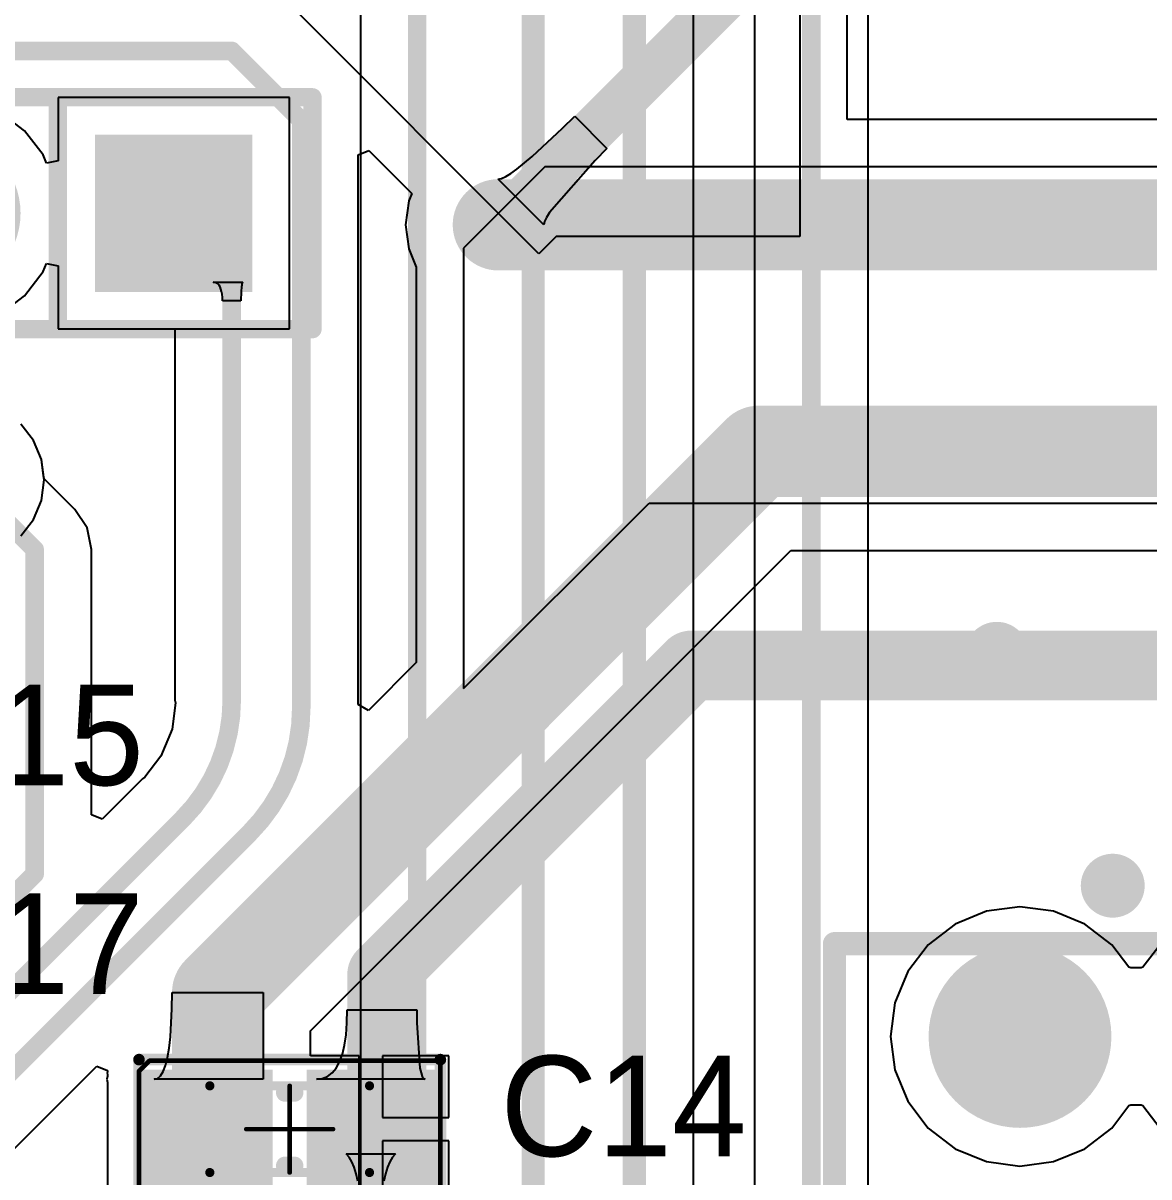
# Model space of a CAD drawing. Header units: millimetres. Extents: x -0.28 to 4.38, y -0.01 to 4.88.
# Drawn here: x 0.97 to 1.4556, y 2.8694 to 3.367 of the extents above; entities that cross this region are included whole.
import ezdxf

# ---------------------------------------------------------------- set-up
doc = ezdxf.new("R2010")
doc.units = ezdxf.units.MM
doc.header["$MEASUREMENT"] = 0
for name, color, linetype in [('BottomLayer', 5, 'Continuous'), ('BottomOverlay', 54, 'Continuous'), ('BottomSolder', 6, 'Continuous'), ('Mechanical13', 56, 'Continuous'), ('Mechanical15', 56, 'Continuous'), ('MultiLayer', 9, 'Continuous'), ('PadHoleLayer', 156, 'Continuous'), ('TopLayer', 1, 'Continuous'), ('TopOverlay', 2, 'Continuous'), ('TopPaste', 8, 'Continuous'), ('TopSolder', 216, 'Continuous'), ('ViaHoleLayer', 16, 'Continuous')]:
    doc.layers.add(name, color=color, linetype=linetype)

# ---------------------------------------------------------------- blocks, each defined once
blk = doc.blocks.new('AS5047D_M______B_26')
at = {"layer": 'BottomLayer', "const_width": 0.03543}
blk.add_lwpolyline([(0.58228, 0.6, 1), (0.61772, 0.6, 1)], format="xyb", close=True, dxfattribs=at)
at = {"layer": 'BottomOverlay', "const_width": 0.01}
for points in [[(-0.05, 0.68), (0.64, 0.68)], [(0.64, 0.68), (0.64, -0.075)]]:
    blk.add_lwpolyline(points, dxfattribs=at)
at = {"layer": 'BottomOverlay', "const_width": 0.005}
blk.add_lwpolyline([(0.6375, 0.68, 1), (0.6425, 0.68, 1)], format="xyb", close=True, dxfattribs=at)
blk.add_lwpolyline([(0.6375, 0.68, 1), (0.6425, 0.68, 1)], format="xyb", close=True, dxfattribs=at)
at = {"layer": 'BottomSolder', "const_width": 0.03943}
blk.add_lwpolyline([(0.58028, 0.6, 1), (0.61972, 0.6, 1)], format="xyb", close=True, dxfattribs=at)
at = {"layer": 'MultiLayer', "const_width": 0.03543}
blk.add_lwpolyline([(0.58228, 0.6, 1), (0.61772, 0.6, 1)], format="xyb", close=True, dxfattribs=at)
at = {"layer": 'PadHoleLayer', "const_width": 0.02165}
blk.add_lwpolyline([(0.58917, 0.6, 1), (0.61083, 0.6, 1)], format="xyb", close=True, dxfattribs=at)
at = {"layer": 'TopLayer', "const_width": 0.03543}
blk.add_lwpolyline([(0.58228, 0.6, 1), (0.61772, 0.6, 1)], format="xyb", close=True, dxfattribs=at)
at = {"layer": 'TopSolder', "const_width": 0.03943}
blk.add_lwpolyline([(0.58028, 0.6, 1), (0.61972, 0.6, 1)], format="xyb", close=True, dxfattribs=at)
blk = doc.blocks.new('JP4_C1T_83')
at = {"layer": 'BottomLayer', "const_width": 0.02992}
for points in [[(0.08504, 0, 1), (0.11496, 0, 1)], [(0.18504, 0, 1), (0.21496, 0, 1)], [(0.28504, 0, 1), (0.31496, 0, 1)]]:
    blk.add_lwpolyline(points, format="xyb", close=True, dxfattribs=at)
at = {"layer": 'BottomLayer'}
blk.add_solid([(-0.02992, -0.02992), (0.02992, -0.02992), (-0.02992, 0.02992), (0.02992, 0.02992)], dxfattribs=at)
at = {"layer": 'BottomSolder', "const_width": 0.03392}
for points in [[(0.08304, 0, 1), (0.11696, 0, 1)], [(0.18304, 0, 1), (0.21696, 0, 1)], [(0.28304, 0, 1), (0.31696, 0, 1)]]:
    blk.add_lwpolyline(points, format="xyb", close=True, dxfattribs=at)
at = {"layer": 'BottomSolder'}
blk.add_solid([(-0.03392, -0.03392), (0.03392, -0.03392), (-0.03392, 0.03392), (0.03392, 0.03392)], dxfattribs=at)
at = {"layer": 'MultiLayer', "const_width": 0.02992}
for points in [[(0.08504, 0, 1), (0.11496, 0, 1)], [(0.18504, 0, 1), (0.21496, 0, 1)], [(0.28504, 0, 1), (0.31496, 0, 1)]]:
    blk.add_lwpolyline(points, format="xyb", close=True, dxfattribs=at)
at = {"layer": 'MultiLayer'}
blk.add_solid([(-0.02992, -0.02992), (0.02992, -0.02992), (-0.02992, 0.02992), (0.02992, 0.02992)], dxfattribs=at)
at = {"layer": 'PadHoleLayer', "const_width": 0.02008}
for points in [[(-0.01004, 0, 1), (0.01004, 0, 1)], [(0.08996, 0, 1), (0.11004, 0, 1)], [(0.18996, 0, 1), (0.21004, 0, 1)], [(0.28996, 0, 1), (0.31004, 0, 1)]]:
    blk.add_lwpolyline(points, format="xyb", close=True, dxfattribs=at)
at = {"layer": 'TopLayer', "const_width": 0.02992}
for points in [[(0.08504, 0, 1), (0.11496, 0, 1)], [(0.18504, 0, 1), (0.21496, 0, 1)], [(0.28504, 0, 1), (0.31496, 0, 1)]]:
    blk.add_lwpolyline(points, format="xyb", close=True, dxfattribs=at)
at = {"layer": 'TopLayer'}
blk.add_solid([(-0.02992, -0.02992), (0.02992, -0.02992), (-0.02992, 0.02992), (0.02992, 0.02992)], dxfattribs=at)
at = {"layer": 'TopOverlay', "const_width": 0.00787}
for points in [[(0.35985, 0.05), (-0.05984, 0.05)], [(-0.05984, 0.05), (-0.05984, -0.05)], [(0.05, 0.05), (0.05, -0.05)], [(0.35985, 0.05), (0.35985, -0.05)], [(0.35985, -0.05), (-0.05984, -0.05)]]:
    blk.add_lwpolyline(points, dxfattribs=at)
at = {"layer": 'TopOverlay', "const_width": 0.00394}
for points in [[(-0.06181, 0.05, 1), (-0.05787, 0.05, 1)], [(-0.06181, 0.05, 1), (-0.05787, 0.05, 1)], [(0.04803, 0.05, 1), (0.05197, 0.05, 1)], [(0.35788, 0.05, 1), (0.36182, 0.05, 1)], [(0.35788, 0.05, 1), (0.36182, 0.05, 1)], [(-0.06181, -0.05, 1), (-0.05787, -0.05, 1)], [(-0.06181, -0.05, 1), (-0.05787, -0.05, 1)], [(0.04803, -0.05, 1), (0.05197, -0.05, 1)], [(0.35788, -0.05, 1), (0.36182, -0.05, 1)], [(0.35788, -0.05, 1), (0.36182, -0.05, 1)]]:
    blk.add_lwpolyline(points, format="xyb", close=True, dxfattribs=at)
at = {"layer": 'TopSolder', "const_width": 0.03392}
for points in [[(0.08304, 0, 1), (0.11696, 0, 1)], [(0.18304, 0, 1), (0.21696, 0, 1)], [(0.28304, 0, 1), (0.31696, 0, 1)]]:
    blk.add_lwpolyline(points, format="xyb", close=True, dxfattribs=at)
at = {"layer": 'TopSolder'}
blk.add_solid([(-0.03392, -0.03392), (0.03392, -0.03392), (-0.03392, 0.03392), (0.03392, 0.03392)], dxfattribs=at)
blk = doc.blocks.new('CN_SMD_0603_____111')
at = {"layer": 'Mechanical13', "const_width": 0.00394}
for points in [[(-0.03445, 0.0187), (0.03445, 0.0187)], [(-0.03445, 0.0187), (-0.03445, -0.0187)], [(0.03445, -0.0187), (0.03445, 0.0187)], [(-0.03445, -0.0187), (0.03445, -0.0187)]]:
    blk.add_lwpolyline(points, dxfattribs=at)
at = {"layer": 'Mechanical13', "const_width": 0.00197}
for points in [[(-0.03543, 0.0187, 1), (-0.03346, 0.0187, 1)], [(-0.03543, 0.0187, 1), (-0.03346, 0.0187, 1)], [(0.03346, 0.0187, 1), (0.03543, 0.0187, 1)], [(0.03346, 0.0187, 1), (0.03543, 0.0187, 1)], [(-0.03543, -0.0187, 1), (-0.03346, -0.0187, 1)], [(-0.03543, -0.0187, 1), (-0.03346, -0.0187, 1)], [(0.03346, -0.0187, 1), (0.03543, -0.0187, 1)], [(0.03346, -0.0187, 1), (0.03543, -0.0187, 1)]]:
    blk.add_lwpolyline(points, format="xyb", close=True, dxfattribs=at)
at = {"layer": 'Mechanical15', "const_width": 0.00197}
for points in [[(-0.065, 0.025), (-0.06047, 0.02953)], [(-0.06047, 0.02953), (0.065, 0.02953)], [(0.065, 0.02953), (0.065, -0.02953)], [(-0.065, -0.02953), (-0.065, 0.025)], [(0, -0.0187), (0, 0.0187)], [(-0.0187, 0), (0.0187, 0)], [(-0.065, -0.02953), (0.065, -0.02953)]]:
    blk.add_lwpolyline(points, dxfattribs=at)
at = {"layer": 'Mechanical15', "const_width": 0.000984}
for points in [[(-0.06096, 0.02953, 1), (-0.05998, 0.02953, 1)], [(-0.06096, 0.02953, 1), (-0.05998, 0.02953, 1)], [(0.06451, 0.02953, 1), (0.06549, 0.02953, 1)], [(0.06451, 0.02953, 1), (0.06549, 0.02953, 1)], [(-0.06549, 0.025, 1), (-0.06451, 0.025, 1)], [(-0.06549, 0.025, 1), (-0.06451, 0.025, 1)], [(-0.00049, 0.0187, 1), (0.00049, 0.0187, 1)], [(-0.01919, 0, 1), (-0.01821, 0, 1)], [(0.01821, 0, 1), (0.01919, 0, 1)], [(-0.00049, -0.0187, 1), (0.00049, -0.0187, 1)], [(-0.06549, -0.02953, 1), (-0.06451, -0.02953, 1)], [(-0.06549, -0.02953, 1), (-0.06451, -0.02953, 1)], [(0.06451, -0.02953, 1), (0.06549, -0.02953, 1)], [(0.06451, -0.02953, 1), (0.06549, -0.02953, 1)]]:
    blk.add_lwpolyline(points, format="xyb", close=True, dxfattribs=at)
at = {"layer": 'TopLayer'}
for points in [[(-0.01138, -0.02165), (-0.01138, 0.02165), (-0.05862, -0.02165), (-0.05862, 0.02165)], [(0.05862, -0.02165), (0.05862, 0.02165), (0.01138, -0.02165), (0.01138, 0.02165)]]:
    blk.add_solid(points, dxfattribs=at)
at = {"layer": 'TopOverlay'}
for points, const_width in [([(-0.065, 0.03), (0.065, 0.03)], 0.005), ([(-0.065, -0.03), (-0.065, 0.03)], 0.005), ([(0.065, -0.03), (0.065, 0.03)], 0.005), ([(-0.00197, 0.01575), (0.00197, 0.01575)], 0.00787), ([(-0.00197, -0.01575), (0.00197, -0.01575)], 0.00787), ([(-0.065, -0.03), (0.065, -0.03)], 0.005)]:
    blk.add_lwpolyline(points, dxfattribs=dict(at, const_width=const_width))
for points, const_width in [([(-0.06625, 0.03, 1), (-0.06375, 0.03, 1)], 0.0025), ([(-0.06625, 0.03, 1), (-0.06375, 0.03, 1)], 0.0025), ([(0.06375, 0.03, 1), (0.06625, 0.03, 1)], 0.0025), ([(0.06375, 0.03, 1), (0.06625, 0.03, 1)], 0.0025), ([(-0.00394, 0.01575, 1), (0, 0.01575, 1)], 0.00394), ([(0, 0.01575, 1), (0.00394, 0.01575, 1)], 0.00394), ([(-0.00394, -0.01575, 1), (0, -0.01575, 1)], 0.00394), ([(0, -0.01575, 1), (0.00394, -0.01575, 1)], 0.00394), ([(-0.06625, -0.03, 1), (-0.06375, -0.03, 1)], 0.0025), ([(-0.06625, -0.03, 1), (-0.06375, -0.03, 1)], 0.0025), ([(0.06375, -0.03, 1), (0.06625, -0.03, 1)], 0.0025), ([(0.06375, -0.03, 1), (0.06625, -0.03, 1)], 0.0025)]:
    blk.add_lwpolyline(points, format="xyb", close=True, dxfattribs=dict(at, const_width=const_width))
at = {"layer": 'TopPaste'}
for points in [[(-0.01138, -0.02165), (-0.01138, 0.02165), (-0.05862, -0.02165), (-0.05862, 0.02165)], [(0.05862, -0.02165), (0.05862, 0.02165), (0.01138, -0.02165), (0.01138, 0.02165)]]:
    blk.add_solid(points, dxfattribs=at)
at = {"layer": 'TopSolder'}
for points in [[(-0.00738, -0.02565), (-0.00738, 0.02565), (-0.06262, -0.02565), (-0.06262, 0.02565)], [(0.06262, -0.02565), (0.06262, 0.02565), (0.00738, -0.02565), (0.00738, 0.02565)]]:
    blk.add_solid(points, dxfattribs=at)

msp = doc.modelspace()

# ---------------------------------------------------------------- linework, layer by layer
at = {"layer": 'BottomLayer'}
for p, q in [((1.11553, 3.63), (1.11553, 2.69828)), ((1.25911, 2.79079), (1.25911, 3.55157)), ((1.28553, 3.47872), (1.28553, 2.84)), ((1.33447, 2.84), (1.33447, 3.46858)), ((1.08492, 3.33492), (0.98508, 3.33492)), ((0.98508, 3.33492), (0.98508, 3.30762)), ((1.08492, 3.23508), (1.08492, 3.33492)), ((0.9706, 3.3206), (0.96018, 3.32861)), ((0.97861, 3.31018), (0.9706, 3.3206)), ((0.98008, 3.30662), (0.97861, 3.31018)), ((0.98508, 3.30762), (0.98008, 3.30662)), ((0.9706, 3.2494), (0.97861, 3.25982)), ((0.97861, 3.25982), (0.98008, 3.26338)), ((0.98008, 3.26338), (0.98508, 3.26238)), ((0.98508, 3.26238), (0.98508, 3.23508)), ((0.96018, 3.24139), (0.9706, 3.2494)), ((0.98508, 3.23508), (1.08492, 3.23508)), ((0.97451, 3.18704), (0.96909, 3.19409)), ((0.97791, 3.17882), (0.97451, 3.18704)), ((0.97907, 3.17), (0.97791, 3.17882)), ((0.97791, 3.16118), (0.97907, 3.17)), ((0.97451, 3.15296), (0.97791, 3.16118)), ((0.96909, 3.14591), (0.97451, 3.15296)), ((1.4, 2.98591), (1.38553, 2.98401)), ((1.41447, 2.98401), (1.4, 2.98591)), ((1.38553, 2.98401), (1.37204, 2.97842)), ((1.42796, 2.97842), (1.41447, 2.98401)), ((1.37204, 2.97842), (1.36046, 2.96954)), ((1.43954, 2.96954), (1.42796, 2.97842)), ((1.36046, 2.96954), (1.35158, 2.95796)), ((1.44696, 2.95986), (1.43954, 2.96954)), ((1.46046, 2.96954), (1.45304, 2.95986)), ((1.35158, 2.95796), (1.34599, 2.94447)), ((1.44778, 2.95952), (1.44696, 2.95986)), ((1.45222, 2.95952), (1.44778, 2.95952)), ((1.45304, 2.95986), (1.45222, 2.95952)), ((1.34599, 2.94447), (1.34409, 2.93)), ((1.34409, 2.93), (1.34599, 2.91553)), ((1.34599, 2.91553), (1.35158, 2.90204)), ((1.35158, 2.90204), (1.36046, 2.89046)), ((1.43954, 2.89046), (1.44696, 2.90014)), ((1.44696, 2.90014), (1.44778, 2.90048)), ((1.44778, 2.90048), (1.45222, 2.90048)), ((1.45222, 2.90048), (1.45304, 2.90014)), ((1.45304, 2.90014), (1.46046, 2.89046)), ((1.36046, 2.89046), (1.37204, 2.88158)), ((1.42796, 2.88158), (1.43954, 2.89046)), ((1.37204, 2.88158), (1.38553, 2.87599)), ((1.41447, 2.87599), (1.42796, 2.88158)), ((1.38553, 2.87599), (1.4, 2.87409)), ((1.4, 2.87409), (1.41447, 2.87599))]:
    msp.add_line(p, q, dxfattribs=at)
for points, const_width in [([(1.14, 2.69828), (1.14, 3.63)], 0.008), ([(1.19, 2.785), (1.19, 3.6)], 0.01), ([(1.23362, 2.79), (1.23362, 3.57719)], 0.01), ([(1.31, 2.84), (1.31, 3.47872)], 0.008)]:
    msp.add_lwpolyline(points, dxfattribs=dict(at, const_width=const_width))
at = {"layer": 'BottomLayer', "const_width": 0.01378}
for points in [[(1.38311, 3.095, 1), (1.39689, 3.095, 1)], [(1.43311, 2.995, 1), (1.44689, 2.995, 1)]]:
    msp.add_lwpolyline(points, format="xyb", close=True, dxfattribs=at)
at = {"layer": 'MultiLayer', "const_width": 0.01378}
for points in [[(1.38311, 3.095, 1), (1.39689, 3.095, 1)], [(1.43311, 2.995, 1), (1.44689, 2.995, 1)]]:
    msp.add_lwpolyline(points, format="xyb", close=True, dxfattribs=at)
at = {"layer": 'TopLayer'}
for p, q in [((1.305, 3.475), (1.305, 3.275)), ((1.32539, 3.32539), (1.32539, 3.39598)), ((1.1925, 3.2675), (1.085, 3.375)), ((1.20271, 3.32169), (1.20793, 3.32685)), ((1.20793, 3.32685), (1.22185, 3.31293)), ((2.25961, 3.32539), (1.32539, 3.32539)), ((1.18962, 3.30947), (1.20271, 3.32169)), ((1.11447, 3.31016), (1.11909, 3.31207)), ((1.11447, 3.07315), (1.11447, 3.31016)), ((1.11909, 3.31207), (1.13764, 3.29352)), ((1.18303, 3.30403), (1.18962, 3.30947)), ((1.22185, 3.31293), (1.21669, 3.30771)), ((1.195, 3.305), (1.16, 3.27)), ((1.18038, 3.30213), (1.18303, 3.30403)), ((2.285, 3.305), (1.195, 3.305)), ((1.21669, 3.30771), (1.19713, 3.28538)), ((1.17499, 3.29969), (1.17636, 3.29996)), ((1.19469, 3.27999), (1.17499, 3.29969)), ((1.17636, 3.29996), (1.17816, 3.30077)), ((1.17816, 3.30077), (1.18038, 3.30213)), ((1.13634, 3.29036), (1.13497, 3.28)), ((1.13764, 3.29352), (1.13634, 3.29036)), ((1.19713, 3.28538), (1.19577, 3.28316)), ((1.13497, 3.28), (1.13634, 3.26964)), ((1.19496, 3.28136), (1.19469, 3.27999)), ((1.19577, 3.28316), (1.19496, 3.28136)), ((1.2, 3.275), (1.1925, 3.2675)), ((1.305, 3.275), (1.2, 3.275)), ((1.13634, 3.26964), (1.13961, 3.26174)), ((1.16, 3.27), (1.16, 3.08)), ((0.9706, 3.2494), (0.97861, 3.25982)), ((0.97861, 3.25982), (0.98008, 3.26338)), ((0.98008, 3.26338), (0.98508, 3.26238)), ((0.98508, 3.26238), (0.98508, 3.23508)), ((1.13961, 3.26174), (1.13961, 3.09122)), ((1.05276, 3.25512), (1.052, 3.2552)), ((1.052, 3.2552), (1.0648, 3.2552)), ((1.05344, 3.25488), (1.05276, 3.25512)), ((1.05404, 3.25448), (1.05344, 3.25488)), ((1.05456, 3.25392), (1.05404, 3.25448)), ((1.06439, 3.25448), (1.06429, 3.25392)), ((1.06451, 3.25488), (1.06439, 3.25448)), ((1.06465, 3.25512), (1.06451, 3.25488)), ((1.0648, 3.2552), (1.06465, 3.25512)), ((0.96018, 3.24139), (0.9706, 3.2494)), ((1.055, 3.2532), (1.05456, 3.25392)), ((1.05536, 3.25232), (1.055, 3.2532)), ((1.05564, 3.25128), (1.05536, 3.25232)), ((1.05584, 3.25008), (1.05564, 3.25128)), ((1.05596, 3.24872), (1.05584, 3.25008)), ((1.06407, 3.25128), (1.064, 3.2472)), ((1.0642, 3.2532), (1.06407, 3.25128)), ((1.06429, 3.25392), (1.0642, 3.2532)), ((1.056, 3.2472), (1.05596, 3.24872)), ((1.064, 3.2472), (1.056, 3.2472)), ((0.98508, 3.23508), (1.03553, 3.23508)), ((1.03553, 3.23508), (1.03553, 3.075)), ((0.97451, 3.18704), (0.96909, 3.19409)), ((0.97791, 3.17882), (0.97451, 3.18704)), ((0.97885, 3.1717), (0.97791, 3.17882)), ((0.97911, 3.1705), (0.97885, 3.1717)), ((0.9923, 3.1573), (0.97911, 3.1705)), ((1.16, 3.08), (1.24, 3.16)), ((1.24, 3.16), (2.305, 3.16)), ((0.99761, 3.14936), (0.9923, 3.1573)), ((0.99947, 3.14), (0.99761, 3.14936)), ((0.99947, 3.02561), (0.99947, 3.14)), ((1.09396, 2.93236), (1.30122, 3.13961)), ((1.30122, 3.13961), (1.77847, 3.13961)), ((1.13961, 3.09122), (1.11895, 3.07055)), ((1.03576, 3.07384), (1.03427, 3.06249)), ((1.03553, 3.075), (1.03576, 3.07384)), ((1.11895, 3.07055), (1.11447, 3.07315)), ((1.03427, 3.06249), (1.02944, 3.05083)), ((1.02944, 3.05083), (1.02247, 3.04175)), ((1.02148, 3.04109), (1.00409, 3.0237)), ((1.02247, 3.04175), (1.02148, 3.04109)), ((1.00409, 3.0237), (0.99947, 3.02561)), ((1.4, 2.98591), (1.38553, 2.98401)), ((1.41447, 2.98401), (1.4, 2.98591)), ((1.38553, 2.98401), (1.37204, 2.97842)), ((1.42796, 2.97842), (1.41447, 2.98401)), ((1.37204, 2.97842), (1.36046, 2.96954)), ((1.43954, 2.96954), (1.42796, 2.97842)), ((1.36046, 2.96954), (1.35158, 2.95796)), ((1.44696, 2.95986), (1.43954, 2.96954)), ((1.46046, 2.96954), (1.45304, 2.95986)), ((1.35158, 2.95796), (1.34599, 2.94447)), ((1.44778, 2.95952), (1.44696, 2.95986)), ((1.45222, 2.95952), (1.44778, 2.95952)), ((1.45304, 2.95986), (1.45222, 2.95952)), ((1.03417, 2.94183), (1.03425, 2.94894)), ((1.03425, 2.94894), (1.07362, 2.94894)), ((1.07362, 2.94894), (1.0735, 2.91153)), ((1.03355, 2.92986), (1.03417, 2.94183)), ((1.10971, 2.93583), (1.10985, 2.94153)), ((1.10985, 2.94153), (1.13985, 2.94153)), ((1.13985, 2.94153), (1.13988, 2.93583)), ((1.34599, 2.94447), (1.34409, 2.93)), ((1.10931, 2.93073), (1.10971, 2.93583)), ((1.13988, 2.93583), (1.14116, 2.91633)), ((1.09396, 2.92165), (1.09396, 2.93236)), ((1.03301, 2.925), (1.03355, 2.92986)), ((1.10771, 2.92233), (1.10865, 2.92623)), ((1.10865, 2.92623), (1.10931, 2.93073)), ((1.34409, 2.93), (1.34599, 2.91553)), ((1.03146, 2.91752), (1.03231, 2.92088)), ((1.03231, 2.92088), (1.03301, 2.925)), ((1.115, 2.92165), (1.09396, 2.92165)), ((1.10651, 2.91903), (1.10771, 2.92233)), ((1.115, 2.89), (1.115, 2.92165)), ((1.15362, 2.92165), (1.125, 2.92165)), ((1.125, 2.92165), (1.125, 2.895)), ((1.15362, 2.895), (1.15362, 2.92165)), ((0.9623, 2.8777), (1.00176, 2.91715)), ((1.00176, 2.91715), (1.00638, 2.91524)), ((1.03045, 2.9149), (1.03146, 2.91752)), ((1.10331, 2.91423), (1.10504, 2.91633)), ((1.10504, 2.91633), (1.10651, 2.91903)), ((1.14116, 2.91633), (1.14164, 2.91423)), ((1.00638, 2.9129), (1.00611, 2.91153)), ((1.00611, 2.91153), (1.00638, 2.91017)), ((1.00638, 2.91463), (1.00632, 2.91446)), ((1.00632, 2.91446), (1.00638, 2.91331)), ((1.00638, 2.91524), (1.00638, 2.91463)), ((1.00638, 2.91331), (1.00638, 2.9129)), ((1.0265, 2.91153), (1.02797, 2.91191)), ((1.0735, 2.91153), (1.0265, 2.91153)), ((1.02797, 2.91191), (1.02929, 2.91303)), ((1.02929, 2.91303), (1.03045, 2.9149)), ((1.0965, 2.91153), (1.09903, 2.91183)), ((1.1435, 2.91153), (1.0965, 2.91153)), ((1.09903, 2.91183), (1.1013, 2.91273)), ((1.1013, 2.91273), (1.10331, 2.91423)), ((1.14164, 2.91423), (1.14219, 2.91273)), ((1.14219, 2.91273), (1.14281, 2.91183)), ((1.14281, 2.91183), (1.1435, 2.91153)), ((1.34599, 2.91553), (1.35158, 2.90204)), ((1.00638, 2.91017), (1.00638, 2.84835)), ((1.35158, 2.90204), (1.36046, 2.89046)), ((1.43954, 2.89046), (1.44696, 2.90014)), ((1.44696, 2.90014), (1.44778, 2.90048)), ((1.44778, 2.90048), (1.45222, 2.90048)), ((1.45222, 2.90048), (1.45304, 2.90014)), ((1.45304, 2.90014), (1.46046, 2.89046)), ((1.125, 2.895), (1.15362, 2.895)), ((1.115, 2.85835), (1.115, 2.89)), ((1.36046, 2.89046), (1.37204, 2.88158)), ((1.42796, 2.88158), (1.43954, 2.89046)), ((1.15362, 2.885), (1.125, 2.885)), ((1.125, 2.885), (1.125, 2.85835)), ((1.15362, 2.85835), (1.15362, 2.885)), ((1.37204, 2.88158), (1.38553, 2.87599)), ((1.41447, 2.87599), (1.42796, 2.88158)), ((1.11064, 2.87787), (1.10939, 2.8794)), ((1.10939, 2.8794), (1.13061, 2.8794)), ((1.11177, 2.87593), (1.11064, 2.87787)), ((1.12936, 2.87787), (1.12823, 2.87593)), ((1.13061, 2.8794), (1.12936, 2.87787)), ((1.11276, 2.87357), (1.11177, 2.87593)), ((1.11362, 2.8708), (1.11276, 2.87357)), ((1.12724, 2.87357), (1.12638, 2.8708)), ((1.12823, 2.87593), (1.12724, 2.87357)), ((1.38553, 2.87599), (1.4, 2.87409)), ((1.4, 2.87409), (1.41447, 2.87599)), ((1.11435, 2.86763), (1.11362, 2.8708)), ((1.12638, 2.8708), (1.12565, 2.86763))]:
    msp.add_line(p, q, dxfattribs=at)
for points, const_width in [([(1.175, 3.28), (1.2875, 3.3925)], 0.01969), ([(0.96, 3.355), (1.06, 3.355)], 0.008), ([(1.06, 3.355), (1.09, 3.325)], 0.008), ([(1.09, 3.07182), (1.09, 3.325)], 0.008), ([(1.175, 3.28), (2.34357, 3.28)], 0.03937), ([(1.035, 3.285), (1.06, 3.26)], 0.008), ([(1.06, 3.075), (1.06, 3.26)], 0.008), ([(1.05394, 2.94894), (1.28731, 3.18231)], 0.03937), ([(1.28731, 3.18231), (1.78, 3.18231)], 0.03937), ([(0.945, 3.17), (0.975, 3.14)], 0.008), ([(0.975, 3), (0.975, 3.14)], 0.008), ([(1.12485, 2.95665), (1.25819, 3.09)], 0.03), ([(1.25819, 3.09), (1.72, 3.09)], 0.03), ([(0.92699, 2.91199), (1.03879, 3.02379)], 0.008), ([(0.945, 2.895), (1.0675, 3.0175)], 0.008), ([(0.87437, 2.89937), (0.975, 3)], 0.008), ([(1.12485, 2.89485), (1.12485, 2.95665)], 0.03), ([(1.05394, 2.89197), (1.05394, 2.94894)], 0.03937), ([(1.05197, 2.89), (1.05394, 2.89197)], 0.03937), ([(1.05, 2.89), (1.05197, 2.89)], 0.03937), ([(1.12, 2.89), (1.12485, 2.89485)], 0.03), ([(1.05, 2.89), (1.06, 2.88)], 0.008), ([(1.12, 2.77561), (1.12, 2.89)], 0.008), ([(1.06, 2.765), (1.06, 2.88)], 0.008)]:
    msp.add_lwpolyline(points, dxfattribs=dict(at, const_width=const_width))
for points, const_width in [([(1.058, 3.355, 1), (1.062, 3.355, 1)], 0.004), ([(1.058, 3.355, 1), (1.062, 3.355, 1)], 0.004), ([(1.088, 3.325, 1), (1.092, 3.325, 1)], 0.004), ([(1.088, 3.325, 1), (1.092, 3.325, 1)], 0.004), ([(1.16516, 3.28, 1), (1.18484, 3.28, 1)], 0.01969), ([(1.17008, 3.28, 1), (1.17992, 3.28, 1)], 0.00984), ([(1.033, 3.285, 1), (1.037, 3.285, 1)], 0.004), ([(1.058, 3.26, 1), (1.062, 3.26, 1)], 0.004), ([(1.058, 3.26, 1), (1.062, 3.26, 1)], 0.004), ([(1.27747, 3.18231, 1), (1.29716, 3.18231, 1)], 0.01969), ([(1.27747, 3.18231, 1), (1.29716, 3.18231, 1)], 0.01969), ([(0.973, 3.14, 1), (0.977, 3.14, 1)], 0.004), ([(0.973, 3.14, 1), (0.977, 3.14, 1)], 0.004), ([(1.25069, 3.09, 1), (1.26569, 3.09, 1)], 0.015), ([(1.25069, 3.09, 1), (1.26569, 3.09, 1)], 0.015), ([(1.38311, 3.095, 1), (1.39689, 3.095, 1)], 0.01378), ([(1.058, 3.075, 1), (1.062, 3.075, 1)], 0.004), ([(1.058, 3.075, 1), (1.062, 3.075, 1)], 0.004), ([(1.088, 3.07182, 1), (1.092, 3.07182, 1)], 0.004), ([(1.088, 3.07182, 1), (1.092, 3.07182, 1)], 0.004), ([(1.03679, 3.02379, 1), (1.04079, 3.02379, 1)], 0.004), ([(1.03679, 3.02379, 1), (1.04079, 3.02379, 1)], 0.004), ([(1.0655, 3.0175, 1), (1.0695, 3.0175, 1)], 0.004), ([(1.0655, 3.0175, 1), (1.0695, 3.0175, 1)], 0.004), ([(1.06551, 3.01751, 1), (1.06951, 3.01751, 1)], 0.004), ([(1.06551, 3.01751, 1), (1.06951, 3.01751, 1)], 0.004), ([(1.43311, 2.995, 1), (1.44689, 2.995, 1)], 0.01378), ([(0.973, 3, 1), (0.977, 3, 1)], 0.004), ([(0.973, 3, 1), (0.977, 3, 1)], 0.004), ([(1.11735, 2.95665, 1), (1.13235, 2.95665, 1)], 0.015), ([(1.11735, 2.95665, 1), (1.13235, 2.95665, 1)], 0.015), ([(1.04409, 2.94894, 1), (1.06378, 2.94894, 1)], 0.01969), ([(1.04409, 2.94894, 1), (1.06378, 2.94894, 1)], 0.01969), ([(1.04409, 2.89197, 1), (1.06378, 2.89197, 1)], 0.01969), ([(1.04409, 2.89197, 1), (1.06378, 2.89197, 1)], 0.01969), ([(1.04016, 2.89, 1), (1.05984, 2.89, 1)], 0.01969), ([(1.04213, 2.89, 1), (1.06181, 2.89, 1)], 0.01969), ([(1.04213, 2.89, 1), (1.06181, 2.89, 1)], 0.01969), ([(1.11735, 2.89485, 1), (1.13235, 2.89485, 1)], 0.015), ([(1.11735, 2.89485, 1), (1.13235, 2.89485, 1)], 0.015), ([(1.1125, 2.89, 1), (1.1275, 2.89, 1)], 0.015), ([(1.048, 2.89, 1), (1.052, 2.89, 1)], 0.004), ([(1.118, 2.89, 1), (1.122, 2.89, 1)], 0.004), ([(1.058, 2.88, 1), (1.062, 2.88, 1)], 0.004), ([(1.058, 2.88, 1), (1.062, 2.88, 1)], 0.004)]:
    msp.add_lwpolyline(points, format="xyb", close=True, dxfattribs=dict(at, const_width=const_width))
at = {"layer": 'TopLayer', "const_width": 0.008}
for points in [[(1.06, 3.075, -0.198912), (1.03879, 3.02379)], [(1.09, 3.07182, -0.198851), (1.06751, 3.01751)], [(1.06751, 3.01751, -0.000059), (1.0675, 3.0175)]]:
    msp.add_lwpolyline(points, format="xyb", dxfattribs=at)
at = {"layer": 'ViaHoleLayer', "const_width": 0.00787}
for points in [[(1.38606, 3.095, 1), (1.39394, 3.095, 1)], [(1.43606, 2.995, 1), (1.44394, 2.995, 1)]]:
    msp.add_lwpolyline(points, format="xyb", close=True, dxfattribs=at)

# ---------------------------------------------------------------- block references
for name, p, rotation in [('JP4_C1T_83', (1.035, 3.285), 180), ('AS5047D_M______B_26', (2, 2.33), 90), ('CN_SMD_0603_____111', (1.085, 2.89), 360)]:
    msp.add_blockref(name, p, dxfattribs=dict(rotation=rotation))

# ---------------------------------------------------------------- texts
at = {"layer": 'TopOverlay'}
for s, p in [('C15', (0.91588, 3.03835)), ('C17', (0.91588, 2.94835)), ('C14', (1.17588, 2.87835))]:
    msp.add_text(s, height=0.043307, dxfattribs=at).set_placement(p)

doc.saveas('drawing.dxf')
